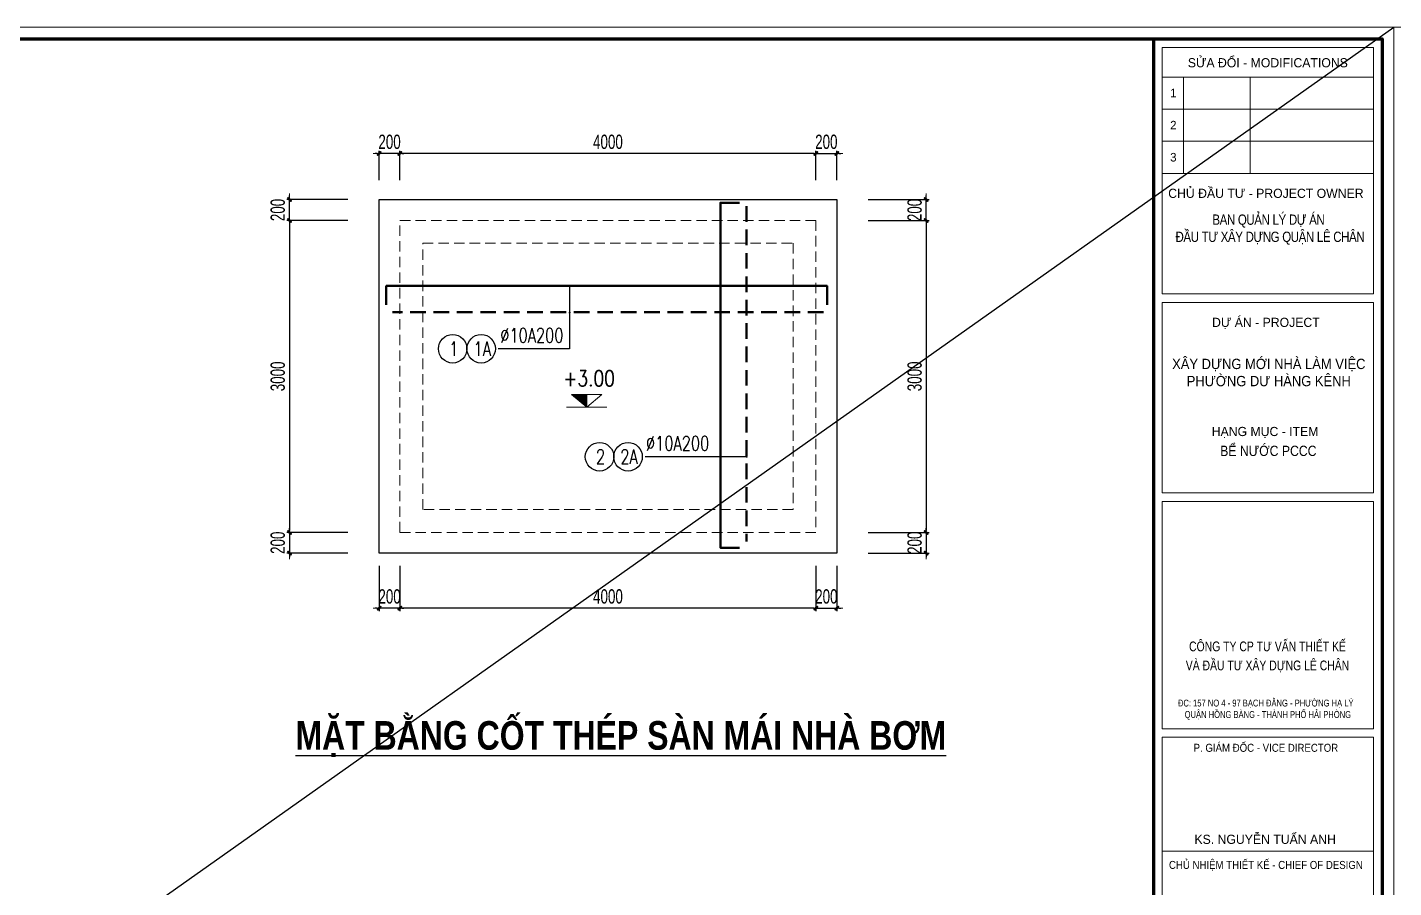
# Model space of a CAD drawing. Header units: millimetres. Extents: x 105214 to 359741, y -482084 to -322745.
# Drawn here: x 300403 to 313541, y -470755 to -462482 of the extents above; entities that cross this region are included whole.
import ezdxf
from ezdxf.enums import TextEntityAlignment as Align

# ---------------------------------------------------------------- set-up
doc = ezdxf.new("R2010")
doc.units = ezdxf.units.MM
doc.header["$LTSCALE"] = 20
doc.header["$MEASUREMENT"] = 0
doc.header["$PDMODE"] = 32
doc.linetypes.add('HIDDEN', pattern=[0.375, 0.25, -0.125])
doc.layers.get('Defpoints').update_dxf_attribs({"color": 1})
for name, color, linetype, lineweight in [('08. Net Text', 3, 'Continuous', 13), ('LC Dim', 8, 'Continuous', 18), ('LC MANH DUT', 35, 'HIDDEN', 5), ('LC Net dam2', 6, 'Continuous', 40), ('LC Net thay', 7, 'Continuous', 25), ('LC Text1', 3, 'Continuous', 20), ('LC Text2', 7, 'Continuous', 25)]:
    doc.layers.add(name, color=color, linetype=linetype, lineweight=lineweight)
doc.layers.add('KCS_Plotter', color=11, linetype='Continuous', plot=False)
doc.layers.add('Khungten_LCDI', color=7, linetype='Continuous')
doc.styles.add('HOATBIF', font='hoatbif.shx', dxfattribs={"width": 0.7})
doc.styles.add('Khungten', font='VHAVAN.TTF', dxfattribs={"width": 0.9, "height": 5000})
doc.styles.add('LC 1', font='VHAVANB.TTF')
doc.styles.add('LC 3', font='vnsimli.shx', dxfattribs={"width": 0.75})
doc.styles.add('LC3', font='VHARIALB.TTF', dxfattribs={"width": 0.8})
doc.styles.add('T1', font='Vnsimli.shx', dxfattribs={"width": 0.8})
doc.styles.add('Text Khung Ten', font='VHAVAN.TTF')
doc.styles.add('Title', font='VHBLACK.TTF', dxfattribs={"width": 0.8})
doc.styles.add('VNAVANTH', font='VHAVANB.TTF', dxfattribs={"width": 0.6})
doc.dimstyles.new('MONG', dxfattribs={"dimscale": 50, "dimtxt": 2.5, "dimasz": 0.35, "dimexe": 0.5, "dimexo": 0, "dimgap": 0.8, "dimtad": 1, "dimdec": 0, "dimzin": 0, "dimdsep": 46, "dimtxsty": 'HOATBIF', "dimblk1": 'DOT', "dimblk2": 'DOT', "dimsah": 1, "dimcen": -1, "dimdle": 1, "dimclrd": 256, "dimclre": 256, "dimclrt": 4, "dimadec": 3, "dimazin": 2, "dimtfac": 0.333333, "dimtdec": 0, "dimtix": 1, "dimtmove": 2, "dimatfit": 3, "dimldrblk": 'DOT', "dimfxl": 1, "dimtvp": 0.833333, "dimtolj": 1, "dimtzin": 0, "dimarcsym": 0})

# ---------------------------------------------------------------- blocks, each defined once
blk = doc.blocks.new('lcdi fix')
at = {"layer": 'Defpoints', "lineweight": 0}
blk.add_lwpolyline([(-1200, -14850), (-1200, 14850), (40800, 14850), (40800, -14850)], close=True, dxfattribs=at)
at = {"layer": 'Khungten_LCDI', "color": 5, "lineweight": 60}
blk.add_line((36600, 14650), (36600, -14650), dxfattribs=at)
at = {"layer": 'Khungten_LCDI', "color": 5, "lineweight": 25}
blk.add_line((40600, -14650), (40600, 14650), dxfattribs=at)
at = {"layer": 'Khungten_LCDI', "color": 9, "lineweight": 15}
for p, q in [((36750, 13981), (40450, 13981)), ((37123, 13981), (37123, 12297)), ((38293, 13981), (38293, 12297)), ((36750, 13420), (40450, 13420)), ((36750, 12858), (40450, 12858)), ((36750, 12297), (40450, 12297))]:
    blk.add_line(p, q, dxfattribs=at)
at = {"layer": 'Khungten_LCDI', "color": 5, "lineweight": 60}
blk.add_lwpolyline([(0, -14650), (0, 14650), (40600, 14650), (40600, -14650)], close=True, dxfattribs=at)
at = {"layer": 'Khungten_LCDI', "color": 9, "lineweight": 15}
for points in [[(36750, 10190), (40450, 10190), (40450, 14500), (36750, 14500)], [(36750, 6712), (40450, 6712), (40450, 10040), (36750, 10040)], [(36750, 2587), (40450, 2587), (40450, 6562), (36750, 6562)], [(36750, 446), (40450, 446), (40450, 2437), (36750, 2437)], [(36750, -1522), (40450, -1522), (40450, 446), (36750, 446)]]:
    blk.add_lwpolyline(points, close=True, dxfattribs=at)
at = {"color": 7}
for s, style, p in [('söa ®æi - modifications', 'Khungten', (38600, 14151)), ('chñ ®Çu t\xad - project owner', 'Khungten', (38566, 11868)), ('dù ¸n - project', 'Khungten', (38566, 9612)), ('h¹ng môc - item', 'Khungten', (38552, 7704)), ('ks. nguyÔn tuÊn anh', 'VNAVANTH', (38553, 574))]:
    blk.add_text(s, height=160, dxfattribs=dict(at, style=style)).set_placement(p, align=Align.CENTER)
for s, height, style, width, p in [('c«ng ty cp t\xad vÊn thiÕt kÕ', 170, 'Title', 0.8, (38594, 3942)), ('vµ ®Çu t\xad x©y dùng lª ch©n', 170, 'Title', 0.8, (38594, 3609)), ('P. gi¸m ®èc - VICE director', 140, 'Khungten', 0.9, (38566, 2184)), ('chñ nhiÖm thiÕt kÕ - chief of design', 140, 'Khungten', 0.9, (38566, 136))]:
    blk.add_text(s, height=height, dxfattribs=dict(at, style=style, width=width)).set_placement(p, align=Align.CENTER)
at = {"color": 4, "char_height": 180, "attachment_point": 5, "style": 'Khungten'}
for s, insert, width in [('{\\f.VnArialH|b0|i0|c0|p34;\\W0.8;\\T0.95;Ban qu¶n lý dù\\fArial|b0|i0|c0|p34; \\f.VnArialH|b0|i0|c0|p34;¸n\\P ®Çu t\xad x©y dùng quËn L£ CH¢N}', (38609, 11313), 3350.41), ('{\\f.VnArialH|b0|i0|c0|p34;x©y dùng MíI NHµ LµM VIÖC PH¦êNG D¦ HµNG K£NH}', (38617, 8814), 3808.76), ('{\\f.VnArialH|b0|i0|c0|p34;\\W0.85;bÓ n\xadíc pccc}', (38609, 7444), 3815.43)]:
    blk.add_mtext(s, dxfattribs=dict(at, insert=insert, width=width))
at = {"color": 7, "insert": (38600, 3096), "char_height": 120, "attachment_point": 2, "style": 'Khungten'}
blk.add_mtext_dynamic_manual_height_columns('{\\W0.8;®c: 157 no 4 - 97 b¹ch ®»ng - ph\xadêng h¹ lý   quËn hång bµng - thµnh phè h¶i phßng} ', width=3421.65, gutter_width=25, heights=[0], dxfattribs=at)
at = {"color": 7, "style": 'Khungten', "width": 0.8}
for tag, p in [('REVISION', (39499, -10746)), ('NGAYHT', (39546, -11609))]:
    blk.add_attdef(tag, text='', height=200, dxfattribs=at).set_placement(p, align=Align.CENTER)
at = {"layer": '08. Net Text', "color": 7, "style": 'Text Khung Ten'}
blk.add_text('1', height=150, dxfattribs=at).set_placement((36892, 13627))
at = {"layer": '08. Net Text', "color": 7, "ltscale": 2, "style": 'Text Khung Ten'}
for s, p in [('2', (36892, 13065)), ('3', (36892, 12504))]:
    blk.add_text(s, height=150, dxfattribs=at).set_placement(p)
at = {"layer": 'LC Text1', "style": 'Title', "width": 1.485915}
for tag, p, p2 in [('TENBANVE1', (36913, -8886), (40339, -8886)), ('TENBANVE2', (36913, -9562), (40339, -9562))]:
    blk.add_attdef(tag, text='', height=250, dxfattribs=at).set_placement(p, p2, align=Align.FIT)
at = {"layer": 'LC Text1', "style": 'Title', "width": 0.7}
blk.add_attdef('SOBANVE', text='', height=250, dxfattribs=at).set_placement((39562, -13896), align=Align.CENTER)
blk = doc.blocks.new('TIEUDE1')
at = {"layer": 'LC Text2', "color": 7, "style": 'LC 1'}
blk.add_attdef('TIªU§Ò', text='', height=5, dxfattribs=at).set_placement((0, 0), align=Align.BOTTOM_CENTER)
blk.add_attdef('TL', text='', height=3, dxfattribs=at).set_placement((0, -2), align=Align.TOP_CENTER)
blk = doc.blocks.new('DOT')
at = {"layer": 'LC Dim'}
blk.add_line((-3, 0), (3, 0), dxfattribs=at)
at = {"layer": 'LC Dim', "color": 4}
blk.add_line((-1, -1), (1, 1), dxfattribs=at)
blk.add_lwpolyline([(0.5, 1), (-1, -0.5), (-0.5, -1), (1, 0.5)], close=True, dxfattribs=at)
blk = doc.blocks.new('*D277')
at = {"layer": 'Defpoints', "color": 0, "ltscale": 2, "transparency": 16777216}
for p in [(308487, -464338), (308487, -467338), (309047, -467338)]:
    blk.add_point(p, dxfattribs=at)
at = {"layer": 'LC Dim', "lineweight": -2, "ltscale": 2, "transparency": 16777216}
for p, q in [((308487, -464338), (309075, -464338)), ((309047, -464357), (309047, -467319)), ((308487, -467338), (309075, -467338))]:
    blk.add_line(p, q, dxfattribs=at)
at = {"layer": 'LC Dim', "lineweight": -2, "ltscale": 2, "transparency": 16777216, "xscale": 19.25, "yscale": 19.25, "zscale": 19.25}
for p, rotation in [((309047, -464338), 90), ((309047, -467338), 270)]:
    blk.add_blockref('DOT', p, dxfattribs=dict(at, rotation=rotation))
at = {"layer": 'LC Dim', "color": 4, "ltscale": 2, "transparency": 16777216, "insert": (308935, -465838), "char_height": 137.5, "attachment_point": 5, "rotation": 90, "style": 'HOATBIF'}
blk.add_mtext('\\A1;3000', dxfattribs=at)
blk = doc.blocks.new('_Dot')
at = {"color": 0, "linetype": 'ByBlock', "lineweight": -2}
blk.add_line((-0.5, 0), (-1, 0), dxfattribs=at)
at = {"color": 0, "linetype": 'ByBlock', "const_width": 0.5}
blk.add_lwpolyline([(-0.25, 0, 1), (0.25, 0, 1)], format="xyb", close=True, dxfattribs=at)
blk = doc.blocks.new('*D278')
at = {"layer": 'Defpoints', "color": 0, "ltscale": 2, "transparency": 16777216}
for p in [(303985.83538, -463696.29265), (303985.83538, -463952), (307985.83538, -463952)]:
    blk.add_point(p, dxfattribs=at)
at = {"layer": 'LC Dim', "lineweight": -2, "ltscale": 2, "transparency": 16777216}
for p, q in [((303985.83538, -463952), (303985.83538, -463668.79265)), ((307966.58538, -463696.29265), (304005.08538, -463696.29265)), ((307985.83538, -463952), (307985.83538, -463668.79265))]:
    blk.add_line(p, q, dxfattribs=at)
at = {"layer": 'LC Dim', "lineweight": -2, "ltscale": 2, "transparency": 16777216, "xscale": 19.25, "yscale": 19.25, "zscale": 19.25, "rotation": 180}
blk.add_blockref('DOT', (303985.83538, -463696.29265), dxfattribs=at)
at = {"layer": 'LC Dim', "lineweight": -2, "ltscale": 2, "transparency": 16777216, "xscale": 19.25, "yscale": 19.25, "zscale": 19.25}
blk.add_blockref('DOT', (307985.83538, -463696.29265), dxfattribs=at)
at = {"layer": 'LC Dim', "color": 4, "ltscale": 2, "transparency": 16777216, "insert": (305985.83538, -463583.54265), "char_height": 137.5, "attachment_point": 5, "style": 'HOATBIF'}
blk.add_mtext('\\A1;4000', dxfattribs=at)
blk = doc.blocks.new('*D279')
at = {"layer": 'Defpoints', "color": 0, "ltscale": 2, "transparency": 16777216}
for p in [(303986, -467660), (307986, -467660), (303986, -468068)]:
    blk.add_point(p, dxfattribs=at)
at = {"layer": 'LC Dim', "lineweight": -2, "ltscale": 2, "transparency": 16777216}
for p, q in [((303986, -467660), (303986, -468095)), ((307986, -467660), (307986, -468095)), ((307967, -468068), (304005, -468068))]:
    blk.add_line(p, q, dxfattribs=at)
at = {"layer": 'LC Dim', "lineweight": -2, "ltscale": 2, "transparency": 16777216, "xscale": 19.25, "yscale": 19.25, "zscale": 19.25, "rotation": 180}
blk.add_blockref('DOT', (303986, -468068), dxfattribs=at)
at = {"layer": 'LC Dim', "lineweight": -2, "ltscale": 2, "transparency": 16777216, "xscale": 19.25, "yscale": 19.25, "zscale": 19.25}
blk.add_blockref('DOT', (307986, -468068), dxfattribs=at)
at = {"layer": 'LC Dim', "color": 4, "ltscale": 2, "transparency": 16777216, "insert": (305986, -467955), "char_height": 137.5, "attachment_point": 5, "style": 'HOATBIF'}
blk.add_mtext('\\A1;4000', dxfattribs=at)
blk = doc.blocks.new('Caodo1')
at = {"layer": 'LC Text1'}
blk.add_hatch(color=256, dxfattribs=at).paths.add_polyline_path([(0, 200), (0, 0), (243, 200)])
for p, q in [((324, 0), (-324, 0)), ((0, 0), (0, 200))]:
    blk.add_line(p, q, dxfattribs=at)
blk.add_lwpolyline([(-243, 200), (243, 200), (0, 0), (0, 0)], close=True, dxfattribs=at)
at = {"layer": 'LC Text1', "style": 'T1', "width": 0.8}
blk.add_attdef('%%P0,00', text='', height=250, dxfattribs=at).set_placement((-39, 460), align=Align.MIDDLE_CENTER)
blk = doc.blocks.new('*D280')
at = {"layer": 'Defpoints', "color": 0, "ltscale": 2, "transparency": 16777216}
for p in [(308487, -467338), (308487, -467538), (309047, -467538)]:
    blk.add_point(p, dxfattribs=at)
at = {"layer": 'LC Dim', "lineweight": -2, "ltscale": 2, "transparency": 16777216}
for p, q in [((308487, -467338), (309075, -467338)), ((309047, -467319), (309047, -467299)), ((309047, -467338), (309047, -467538)), ((308487, -467538), (309075, -467538)), ((309047, -467557), (309047, -467576))]:
    blk.add_line(p, q, dxfattribs=at)
at = {"layer": 'LC Dim', "lineweight": -2, "ltscale": 2, "transparency": 16777216, "xscale": 19.25, "yscale": 19.25, "zscale": 19.25}
for p, rotation in [((309047, -467338), 270), ((309047, -467538), 90)]:
    blk.add_blockref('DOT', p, dxfattribs=dict(at, rotation=rotation))
at = {"layer": 'LC Dim', "color": 4, "ltscale": 2, "transparency": 16777216, "insert": (308935, -467438), "char_height": 137.5, "attachment_point": 5, "rotation": 90, "style": 'HOATBIF'}
blk.add_mtext('\\A1;200', dxfattribs=at)
blk = doc.blocks.new('*D281')
at = {"layer": 'Defpoints', "color": 0, "ltscale": 2, "transparency": 16777216}
for p in [(307986, -467660), (308186, -467660), (308186, -468068)]:
    blk.add_point(p, dxfattribs=at)
at = {"layer": 'LC Dim', "lineweight": -2, "ltscale": 2, "transparency": 16777216}
for p, q in [((307986, -467660), (307986, -468095)), ((308186, -467660), (308186, -468095)), ((307967, -468068), (307947, -468068)), ((307986, -468068), (308186, -468068)), ((308205, -468068), (308224, -468068))]:
    blk.add_line(p, q, dxfattribs=at)
at = {"layer": 'LC Dim', "lineweight": -2, "ltscale": 2, "transparency": 16777216, "xscale": 19.25, "yscale": 19.25, "zscale": 19.25}
blk.add_blockref('DOT', (307986, -468068), dxfattribs=at)
at = {"layer": 'LC Dim', "lineweight": -2, "ltscale": 2, "transparency": 16777216, "xscale": 19.25, "yscale": 19.25, "zscale": 19.25, "rotation": 180}
blk.add_blockref('DOT', (308186, -468068), dxfattribs=at)
at = {"layer": 'LC Dim', "color": 4, "ltscale": 2, "transparency": 16777216, "insert": (308086, -467955), "char_height": 137.5, "attachment_point": 5, "style": 'HOATBIF'}
blk.add_mtext('\\A1;200', dxfattribs=at)
blk = doc.blocks.new('*D282')
at = {"layer": 'Defpoints', "color": 0, "ltscale": 2, "transparency": 16777216}
for p in [(308487, -464138), (309047, -464138), (308487, -464338)]:
    blk.add_point(p, dxfattribs=at)
at = {"layer": 'LC Dim', "lineweight": -2, "ltscale": 2, "transparency": 16777216}
for p, q in [((308487, -464138), (309075, -464138)), ((309047, -464119), (309047, -464099)), ((309047, -464338), (309047, -464138)), ((308487, -464338), (309075, -464338)), ((309047, -464357), (309047, -464376))]:
    blk.add_line(p, q, dxfattribs=at)
at = {"layer": 'LC Dim', "lineweight": -2, "ltscale": 2, "transparency": 16777216, "xscale": 19.25, "yscale": 19.25, "zscale": 19.25}
for p, rotation in [((309047, -464138), 270), ((309047, -464338), 90)]:
    blk.add_blockref('DOT', p, dxfattribs=dict(at, rotation=rotation))
at = {"layer": 'LC Dim', "color": 4, "ltscale": 2, "transparency": 16777216, "insert": (308935, -464238), "char_height": 137.5, "attachment_point": 5, "rotation": 90, "style": 'HOATBIF'}
blk.add_mtext('\\A1;200', dxfattribs=at)
blk = doc.blocks.new('*D283')
at = {"layer": 'Defpoints', "color": 0, "ltscale": 2, "transparency": 16777216}
for p in [(308185.83538, -463696.29265), (307985.83538, -463952), (308185.83538, -463952)]:
    blk.add_point(p, dxfattribs=at)
at = {"layer": 'LC Dim', "lineweight": -2, "ltscale": 2, "transparency": 16777216}
for p, q in [((307966.58538, -463696.29265), (307947.33538, -463696.29265)), ((307985.83538, -463952), (307985.83538, -463668.79265)), ((307985.83538, -463696.29265), (308185.83538, -463696.29265)), ((308185.83538, -463952), (308185.83538, -463668.79265)), ((308205.08538, -463696.29265), (308224.33538, -463696.29265))]:
    blk.add_line(p, q, dxfattribs=at)
at = {"layer": 'LC Dim', "lineweight": -2, "ltscale": 2, "transparency": 16777216, "xscale": 19.25, "yscale": 19.25, "zscale": 19.25}
blk.add_blockref('DOT', (307985.83538, -463696.29265), dxfattribs=at)
at = {"layer": 'LC Dim', "lineweight": -2, "ltscale": 2, "transparency": 16777216, "xscale": 19.25, "yscale": 19.25, "zscale": 19.25, "rotation": 180}
blk.add_blockref('DOT', (308185.83538, -463696.29265), dxfattribs=at)
at = {"layer": 'LC Dim', "color": 4, "ltscale": 2, "transparency": 16777216, "insert": (308085.83538, -463583.54265), "char_height": 137.5, "attachment_point": 5, "style": 'HOATBIF'}
blk.add_mtext('\\A1;200', dxfattribs=at)
blk = doc.blocks.new('*D276')
at = {"layer": 'Defpoints', "color": 0, "ltscale": 2, "transparency": 16777216}
for p in [(303785.83538, -463696.29265), (303785.83538, -463952), (303985.83538, -463952)]:
    blk.add_point(p, dxfattribs=at)
at = {"layer": 'LC Dim', "lineweight": -2, "ltscale": 2, "transparency": 16777216}
for p, q in [((303766.58538, -463696.29265), (303747.33538, -463696.29265)), ((303785.83538, -463952), (303785.83538, -463668.79265)), ((303985.83538, -463696.29265), (303785.83538, -463696.29265)), ((303985.83538, -463952), (303985.83538, -463668.79265)), ((304005.08538, -463696.29265), (304024.33538, -463696.29265))]:
    blk.add_line(p, q, dxfattribs=at)
at = {"layer": 'LC Dim', "lineweight": -2, "ltscale": 2, "transparency": 16777216, "xscale": 19.25, "yscale": 19.25, "zscale": 19.25}
blk.add_blockref('DOT', (303785.83538, -463696.29265), dxfattribs=at)
at = {"layer": 'LC Dim', "lineweight": -2, "ltscale": 2, "transparency": 16777216, "xscale": 19.25, "yscale": 19.25, "zscale": 19.25, "rotation": 180}
blk.add_blockref('DOT', (303985.83538, -463696.29265), dxfattribs=at)
at = {"layer": 'LC Dim', "color": 4, "ltscale": 2, "transparency": 16777216, "insert": (303885.83538, -463583.54265), "char_height": 137.5, "attachment_point": 5, "style": 'HOATBIF'}
blk.add_mtext('\\A1;200', dxfattribs=at)
blk = doc.blocks.new('*D284')
at = {"layer": 'Defpoints', "color": 0, "ltscale": 2, "transparency": 16777216}
for p in [(303786, -467660), (303986, -467660), (303786, -468068)]:
    blk.add_point(p, dxfattribs=at)
at = {"layer": 'LC Dim', "lineweight": -2, "ltscale": 2, "transparency": 16777216}
for p, q in [((303786, -467660), (303786, -468095)), ((303986, -467660), (303986, -468095)), ((303767, -468068), (303747, -468068)), ((303986, -468068), (303786, -468068)), ((304005, -468068), (304024, -468068))]:
    blk.add_line(p, q, dxfattribs=at)
at = {"layer": 'LC Dim', "lineweight": -2, "ltscale": 2, "transparency": 16777216, "xscale": 19.25, "yscale": 19.25, "zscale": 19.25}
blk.add_blockref('DOT', (303786, -468068), dxfattribs=at)
at = {"layer": 'LC Dim', "lineweight": -2, "ltscale": 2, "transparency": 16777216, "xscale": 19.25, "yscale": 19.25, "zscale": 19.25, "rotation": 180}
blk.add_blockref('DOT', (303986, -468068), dxfattribs=at)
at = {"layer": 'LC Dim', "color": 4, "ltscale": 2, "transparency": 16777216, "insert": (303886, -467955), "char_height": 137.5, "attachment_point": 5, "style": 'HOATBIF'}
blk.add_mtext('\\A1;200', dxfattribs=at)
blk = doc.blocks.new('*D285')
at = {"layer": 'Defpoints', "color": 0, "ltscale": 2, "transparency": 16777216}
for p in [(303484, -464338), (302924, -467338), (303484, -467338)]:
    blk.add_point(p, dxfattribs=at)
at = {"layer": 'LC Dim', "lineweight": -2, "ltscale": 2, "transparency": 16777216}
for p, q in [((303484, -464338), (302897, -464338)), ((302924, -464357), (302924, -467319)), ((303484, -467338), (302897, -467338))]:
    blk.add_line(p, q, dxfattribs=at)
at = {"layer": 'LC Dim', "lineweight": -2, "ltscale": 2, "transparency": 16777216, "xscale": 19.25, "yscale": 19.25, "zscale": 19.25}
for p, rotation in [((302924, -464338), 90), ((302924, -467338), 270)]:
    blk.add_blockref('DOT', p, dxfattribs=dict(at, rotation=rotation))
at = {"layer": 'LC Dim', "color": 4, "ltscale": 2, "transparency": 16777216, "insert": (302811, -465838), "char_height": 137.5, "attachment_point": 5, "rotation": 90, "style": 'HOATBIF'}
blk.add_mtext('\\A1;3000', dxfattribs=at)
blk = doc.blocks.new('*D286')
at = {"layer": 'Defpoints', "color": 0, "ltscale": 2, "transparency": 16777216}
for p in [(303484, -467338), (302924, -467538), (303484, -467538)]:
    blk.add_point(p, dxfattribs=at)
at = {"layer": 'LC Dim', "lineweight": -2, "ltscale": 2, "transparency": 16777216}
for p, q in [((303484, -467338), (302897, -467338)), ((302924, -467319), (302924, -467299)), ((302924, -467338), (302924, -467538)), ((303484, -467538), (302897, -467538)), ((302924, -467557), (302924, -467576))]:
    blk.add_line(p, q, dxfattribs=at)
at = {"layer": 'LC Dim', "lineweight": -2, "ltscale": 2, "transparency": 16777216, "xscale": 19.25, "yscale": 19.25, "zscale": 19.25}
for p, rotation in [((302924, -467338), 270), ((302924, -467538), 90)]:
    blk.add_blockref('DOT', p, dxfattribs=dict(at, rotation=rotation))
at = {"layer": 'LC Dim', "color": 4, "ltscale": 2, "transparency": 16777216, "insert": (302811, -467438), "char_height": 137.5, "attachment_point": 5, "rotation": 90, "style": 'HOATBIF'}
blk.add_mtext('\\A1;200', dxfattribs=at)
blk = doc.blocks.new('*D287')
at = {"layer": 'Defpoints', "color": 0, "ltscale": 2, "transparency": 16777216}
for p in [(302924, -464138), (303484, -464138), (303484, -464338)]:
    blk.add_point(p, dxfattribs=at)
at = {"layer": 'LC Dim', "lineweight": -2, "ltscale": 2, "transparency": 16777216}
for p, q in [((303484, -464138), (302897, -464138)), ((302924, -464119), (302924, -464099)), ((302924, -464338), (302924, -464138)), ((303484, -464338), (302897, -464338)), ((302924, -464357), (302924, -464376))]:
    blk.add_line(p, q, dxfattribs=at)
at = {"layer": 'LC Dim', "lineweight": -2, "ltscale": 2, "transparency": 16777216, "xscale": 19.25, "yscale": 19.25, "zscale": 19.25}
for p, rotation in [((302924, -464138), 270), ((302924, -464338), 90)]:
    blk.add_blockref('DOT', p, dxfattribs=dict(at, rotation=rotation))
at = {"layer": 'LC Dim', "color": 4, "ltscale": 2, "transparency": 16777216, "insert": (302811, -464238), "char_height": 137.5, "attachment_point": 5, "rotation": 90, "style": 'HOATBIF'}
blk.add_mtext('\\A1;200', dxfattribs=at)

msp = doc.modelspace()

# ---------------------------------------------------------------- linework, layer by layer
at = {"layer": 'KCS_Plotter', "ltscale": 2}
msp.add_line((290441.3, -478816.8), (313541.3, -462481.8), dxfattribs=at)
at = {"layer": 'LC MANH DUT', "ltscale": 20}
for points in [[(303985.8, -464337.8), (307985.8, -464337.8), (307985.8, -467337.8), (303985.8, -467337.8)], [(304205.8, -464557.8), (307765.8, -464557.8), (307765.8, -467117.8), (304205.8, -467117.8)]]:
    msp.add_lwpolyline(points, close=True, dxfattribs=at)
at = {"layer": 'LC Net dam2'}
for points in [[(307251.1, -464167.8), (307067.2, -464167.8), (307067.2, -467486.4), (307251.1, -467486.4)], [(308093.6, -465151.7), (308093.6, -464967.8), (303854.5, -464967.8), (303854.5, -465151.7)]]:
    msp.add_lwpolyline(points, dxfattribs=at)
at = {"layer": 'LC Net dam2', "linetype": 'HIDDEN', "ltscale": 30}
for points in [[(307319, -464202.4), (307319, -467427.5)], [(308059, -465219.6), (303913.4, -465219.6)]]:
    msp.add_lwpolyline(points, dxfattribs=at)
at = {"layer": 'LC Net thay'}
msp.add_lwpolyline([(303785.8, -464137.8), (308185.8, -464137.8), (308185.8, -467537.8), (303785.8, -467537.8)], close=True, dxfattribs=at)
at = {"layer": 'LC Text2', "ltscale": 100}
for centre in [(304492.9, -465572.7), (304766.9, -465572.7), (305905.1, -466611.1), (306179.1, -466611.1)]:
    msp.add_circle(centre, 137, dxfattribs=at)

# ---------------------------------------------------------------- block references
at = {"layer": 'LC Net thay', "xscale": 0.55, "yscale": 0.55, "zscale": 0.55}
for p in [(291101.3, -470649.3), (314201.3, -470649.3)]:
    msp.add_blockref('lcdi fix', p, dxfattribs=at)
at = {"layer": 'LC Text1'}
ref = msp.add_blockref('Caodo1', (305782.1, -466132.9), dxfattribs=dict(at, xscale=-0.6, yscale=0.6, zscale=0.6))
ref.add_attrib('%%P0,00', '+3.00', dxfattribs={"layer": 'LC Text2', "color": 4, "height": 150, "style": 'T1', "width": 0.8}).set_placement((305805.5, -465857.2), align=Align.MIDDLE_CENTER)
at = {"layer": 'LC Text2'}
ref = msp.add_blockref('TIEUDE1', (306116.3, -469510.7), dxfattribs=dict(at, xscale=-55.88, yscale=55.88, zscale=55.88))
ref.add_attrib('TIªU§Ò', '%%UmÆt b»ng cèt thÐp sµn m¸i nhµ b¬m', dxfattribs={"color": 7, "height": 275.176, "style": 'LC3', "width": 0.8}).set_placement((306109.9, -469510.7), align=Align.BOTTOM_CENTER)

# ---------------------------------------------------------------- texts
at = {"layer": 'LC Text2', "ltscale": 100, "style": 'LC 3', "width": 0.75}
for s, p in [('1', (304502.1, -465572.7)), ('1A', (304776.1, -465572.7)), ('2', (305914.4, -466611.1)), ('2A', (306188.4, -466611.1))]:
    msp.add_text(s, height=137, dxfattribs=at).set_placement(p, align=Align.MIDDLE_CENTER)
at = {"layer": 'LC Text2', "linetype": 'ByBlock', "style": 'LC 3', "width": 0.75}
for p in [(304950.2, -465511.7), (306351.8, -466550.1)]:
    msp.add_text('%%C10A200', height=137, dxfattribs=at).set_placement(p)

# ---------------------------------------------------------------- dimensions: what is measured, and where the dimension line sits
at = {"layer": 'LC Dim', "ltscale": 2}
for base, p1, p2, picture, middle in [((303785.8, -463696.3), (303985.8, -463952), (303785.8, -463952), '*D276', (303885.8, -463583.5)), ((303985.8, -463696.3), (307985.8, -463952), (303985.8, -463952), '*D278', (305985.8, -463583.5)), ((308185.8, -463696.3), (307985.8, -463952), (308185.8, -463952), '*D283', (308085.8, -463583.5)), ((303785.8, -468067.7), (303985.8, -467659.5), (303785.8, -467659.5), '*D284', (303885.8, -467955)), ((303985.8, -468067.7), (307985.8, -467659.5), (303985.8, -467659.5), '*D279', (305985.8, -467955)), ((308185.8, -468067.7), (307985.8, -467659.5), (308185.8, -467659.5), '*D281', (308085.8, -467955))]:
    dim = msp.add_linear_dim(base=base, p1=p1, p2=p2, dimstyle='MONG', override={"dimscale": 55}, dxfattribs=at)
    dim.commit()
    dim.dimension.update_dxf_attribs({"geometry": picture, "text_midpoint": middle})
for base, p1, p2, picture, middle in [((302924.2, -464137.8), (303484.2, -464337.8), (303484.2, -464137.8), '*D287', (302811.4, -464237.8)), ((309047.5, -464137.8), (308487.5, -464337.8), (308487.5, -464137.8), '*D282', (308934.7, -464237.8)), ((302924.2, -467337.8), (303484.2, -464337.8), (303484.2, -467337.8), '*D285', (302811.4, -465837.8)), ((309047.5, -467337.8), (308487.5, -464337.8), (308487.5, -467337.8), '*D277', (308934.7, -465837.8)), ((302924.2, -467537.8), (303484.2, -467337.8), (303484.2, -467537.8), '*D286', (302811.4, -467437.8)), ((309047.5, -467537.8), (308487.5, -467337.8), (308487.5, -467537.8), '*D280', (308934.7, -467437.8))]:
    dim = msp.add_linear_dim(base=base, p1=p1, p2=p2, angle=90, dimstyle='MONG', override={"dimscale": 55}, dxfattribs=at)
    dim.commit()
    dim.dimension.update_dxf_attribs({"geometry": picture, "text_midpoint": middle})

# ---------------------------------------------------------------- leaders
for points in [[(305617.6, -464972.8), (305617.6, -465572.7), (304930.6, -465572.7)], [(305617.6, -465224.7), (305617.6, -465572.7), (304930.6, -465572.7)], [(307319, -466611.1), (306979.2, -466611.1), (306342.9, -466611.1)], [(307067.2, -466611.1), (306979.2, -466611.1), (306342.9, -466611.1)]]:
    msp.add_leader(points, dimstyle='MONG', override={"dimscale": 55.6}, dxfattribs=at)

doc.saveas('drawing.dxf')
